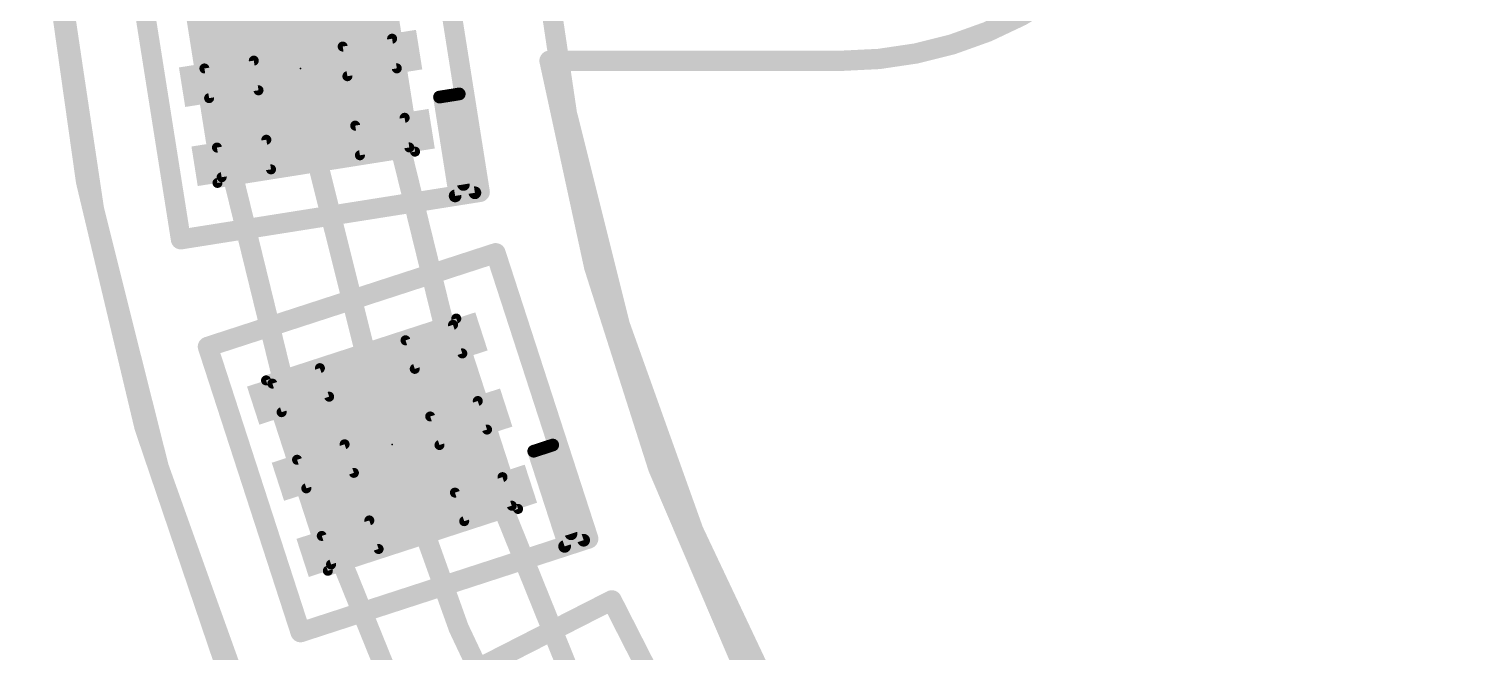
# Model space of a CAD drawing. Extents: x -17 to 92, y -61 to 85.
# Drawn here: x 0.76 to 15.18, y 18.22 to 24.45 of the extents above; entities that cross this region are included whole.
import ezdxf

# ---------------------------------------------------------------- set-up
doc = ezdxf.new("R2010")
doc.units = 0
for name, color, linetype in [('1', 12, 'CONTINUOUS'), ('16', 132, 'CONTINUOUS'), ('20', 31, 'CONTINUOUS'), ('21', 41, 'CONTINUOUS'), ('23', 53, 'CONTINUOUS'), ('39', 12, 'CONTINUOUS'), ('51', 253, 'CONTINUOUS')]:
    doc.layers.add(name, color=color, linetype=linetype)

# ---------------------------------------------------------------- blocks, each defined once
blk = doc.blocks.new('RECT')
blk.add_solid([(-0.5, -0.5), (0.5, -0.5), (-0.5, 0.5), (0.5, 0.5)])

msp = doc.modelspace()

# ---------------------------------------------------------------- linework, layer by layer
at = {"layer": '1'}
for points, const_width in [([(0.889, 27.94, 2.4102), (28.0035, 54.991)], 0.2032), ([(27.94, 52.705, 2.4142), (52.705, 27.94)], 0.2032), ([(4.4938, 23.4087, 1), (4.3951, 23.3845)], 0.1016), ([(2.8147, 23.1428, 1), (2.7161, 23.1186)], 0.1016), ([(4.9061, 21.306, 1), (5.0047, 21.3302)], 0.1016), ([(3.2892, 20.7807, 1), (3.3879, 20.8049)], 0.1016), ([(5.4969, 19.8154, 1), (5.4027, 19.7774)], 0.1016), ([(3.8801, 19.2902, 1), (3.7859, 19.252)], 0.1016)]:
    msp.add_lwpolyline(points, format="xyb", dxfattribs=dict(at, const_width=const_width))
at = {"layer": '1', "const_width": 0.2032}
for points in [[(4.4445, 23.3966), (4.9554, 21.3181)], [(2.7654, 23.1307), (3.3386, 20.7928)], [(6.2616, 17.7865), (5.4498, 19.7964)], [(3.833, 19.2711), (4.7469, 17.0147)]]:
    msp.add_lwpolyline(points, dxfattribs=at)
at = {"layer": '16', "const_width": 0.2032}
msp.add_lwpolyline([(27.8765, 54.991, 2.4102), (54.991, 27.94)], format="xyb", dxfattribs=at)
at = {"layer": '20'}
for points, const_width in [([(6.4389, 44.3611, 0.3395), (6.4389, 11.5189)], 0.2032), ([(8.89, 24.13, 0.4142), (12.7, 27.94)], 0.2032), ([(5.969, 24.1808, 1), (5.969, 24.0792)], 0.1016), ([(5.969, 24.13, 0.3201), (24.13, 5.969)], 0.2032), ([(6.0191, 24.1384, 1), (5.9189, 24.1216)], 0.1016), ([(8.89, 24.1808, 1), (8.89, 24.0792)], 0.1016), ([(8.89, 24.0792, 1), (8.89, 24.1808)], 0.1016)]:
    msp.add_lwpolyline(points, format="xyb", dxfattribs=dict(at, const_width=const_width))
at = {"layer": '20', "const_width": 0.2032}
msp.add_lwpolyline([(8.89, 24.13), (5.969, 24.13)], dxfattribs=at)
at = {"layer": '21'}
for points, const_width in [([(27.94, 0.889, 1), (27.94, 54.991, 1), (27.94, 0.889)], 0.2032), ([(27.94, 5.715, 1), (27.94, 50.165, 1), (27.94, 5.715)], 0.2032), ([(4.9, 23.7725, 1), (4.8373, 23.7626)], 0.0635), ([(4.8637, 23.7989, 1), (4.8736, 23.7362)], 0.0635), ([(4.9988, 23.7882, 1), (4.9361, 23.7782)], 0.0635), ([(4.9625, 23.8145, 1), (4.9724, 23.7518)], 0.0635), ([(4.9724, 23.7518, 1), (4.9625, 23.8145)], 0.0635), ([(5.0976, 23.8038, 1), (5.0349, 23.7939)], 0.0635), ([(5.0712, 23.7675, 1), (5.0612, 23.8302)], 0.0635), ([(5.0173, 22.8292, 1), (5.0329, 22.7305)], 0.1), ([(5.0201, 22.8112, 1), (5.0301, 22.7485)], 0.0635), ([(4.9938, 22.7749, 1), (5.0565, 22.7848)], 0.0635), ([(5.0329, 22.7305, 1), (5.0173, 22.8292)], 0.1), ([(5.0769, 22.8893, 1), (5.1396, 22.8992)], 0.0635), ([(5.1913, 22.8062, 1), (5.254, 22.8161)], 0.0635), ([(5.2226, 22.8111, 1), (5.3214, 22.8268)], 0.1), ([(5.2276, 22.7798, 1), (5.2177, 22.8425)], 0.0635), ([(5.2799, 22.7696, 1), (5.2642, 22.8683)], 0.1), ([(2.2745, 22.3948, 1), (2.2901, 22.2961)], 0.1), ([(2.2329, 22.3376, 1), (2.3317, 22.3533)], 0.1), ([(5.478, 22.224, 1), (5.3829, 22.1931)], 0.1), ([(5.4459, 22.161, 1), (5.415, 22.2561)], 0.1), ([(2.5992, 21.2886, 1), (2.5041, 21.2577)], 0.1), ([(2.5362, 21.3207, 1), (2.5671, 21.2256)], 0.1), ([(6.0312, 20.3008, 1), (5.9708, 20.2811)], 0.0635), ([(6.0108, 20.2607, 1), (5.9912, 20.3211)], 0.0635), ([(5.8009, 20.2593, 1), (5.8206, 20.1989)], 0.0635), ([(5.841, 20.2389, 1), (5.7806, 20.2193)], 0.0635), ([(5.9361, 20.2698, 1), (5.8757, 20.2502)], 0.0635), ([(5.8961, 20.2902, 1), (5.9157, 20.2298)], 0.0635), ([(5.9157, 20.2298, 1), (5.8961, 20.2902)], 0.0635), ([(6.1043, 19.3256, 1), (6.1352, 19.2305)], 0.1), ([(6.1352, 19.2305, 1), (6.1043, 19.3256)], 0.1), ([(6.11, 19.3083, 1), (6.1296, 19.2479)], 0.0635), ([(6.1538, 19.3943, 1), (6.2142, 19.4139)], 0.0635), ([(6.2798, 19.3301, 1), (6.3402, 19.3497)], 0.0635), ([(6.31, 19.3399, 1), (6.4051, 19.3708)], 0.1), ([(6.3198, 19.3097, 1), (6.3002, 19.3701)], 0.0635), ([(6.373, 19.3078, 1), (6.3421, 19.4029)], 0.1), ([(6.0896, 19.2683, 1), (6.15, 19.2879)], 0.0635), ([(6.6361, 18.7629, 1), (6.547, 18.7176)], 0.1), ([(6.6142, 18.6957, 1), (6.5688, 18.7848)], 0.1), ([(3.4632, 18.4675, 1), (3.4941, 18.3724)], 0.1), ([(3.4311, 18.4045, 1), (3.5262, 18.4354)], 0.1)]:
    msp.add_lwpolyline(points, format="xyb", dxfattribs=dict(at, const_width=const_width))
for points, const_width in [([(5.272, 22.819), (4.8027, 25.782)], 0.2), ([(1.813, 25.3085), (2.2823, 22.3454)], 0.2), ([(4.8687, 23.7675), (4.9674, 23.7832)], 0.127), ([(5.0251, 22.7799), (4.8687, 23.7675)], 0.127), ([(4.9674, 23.7832), (5.0662, 23.7988)], 0.127), ([(5.1082, 22.8943), (4.9674, 23.7832)], 0.127), ([(5.0662, 23.7988), (5.2227, 22.8111)], 0.127), ([(2.2823, 22.3454), (5.0251, 22.7799)], 0.2), ([(5.0251, 22.7799), (5.272, 22.819)], 0.2), ([(5.2227, 22.8111), (5.0251, 22.7799)], 0.127), ([(5.4305, 22.2085), (2.5516, 21.2731)], 0.2), ([(6.3575, 19.3553), (5.4305, 22.2085)], 0.2), ([(2.5516, 21.2731), (3.4787, 18.4199)], 0.2), ([(5.9059, 20.26), (6.001, 20.2909)], 0.127), ([(6.001, 20.2909), (6.31, 19.3399)], 0.127), ([(5.8108, 20.2291), (5.9059, 20.26)], 0.127), ([(6.1198, 19.2781), (5.8108, 20.2291)], 0.127), ([(6.184, 19.4041), (5.9059, 20.26)], 0.127), ([(3.4787, 18.4199), (6.1198, 19.2781)], 0.2), ([(6.1198, 19.2781), (6.3575, 19.3553)], 0.2), ([(6.31, 19.3399), (6.1198, 19.2781)], 0.127), ([(6.5915, 18.7402), (3.8945, 17.366)], 0.2), ([(7.9535, 16.0672), (6.5915, 18.7402)], 0.2)]:
    msp.add_lwpolyline(points, dxfattribs=dict(at, const_width=const_width))
at = {"layer": '23'}
for p in [(3.4798, 24.0538), (4.3942, 20.2946)]:
    msp.add_point(p, dxfattribs=at)
at = {"layer": '51', "const_width": 0.1}
for points in [[(4.3111, 25.1979), (4.6239, 23.2225)], [(2.6485, 22.9097), (2.3357, 24.8851)], [(4.3946, 24.3506), (3.9008, 24.2723)], [(4.4416, 24.0543), (4.3946, 24.3506)], [(3.9008, 24.2723), (3.9477, 23.976)], [(2.518, 24.0533), (3.0119, 24.1316)], [(2.565, 23.757), (2.518, 24.0533)], [(3.0119, 24.1316), (3.0588, 23.8353)], [(3.9477, 23.976), (4.4416, 24.0543)], [(3.0588, 23.8353), (2.565, 23.757)], [(4.5198, 23.5604), (4.0259, 23.4822)], [(4.0259, 23.4822), (4.0729, 23.1859)], [(4.5667, 23.2641), (4.5198, 23.5604)], [(3.137, 23.3414), (2.6432, 23.2632)], [(3.184, 23.0451), (3.137, 23.3414)], [(2.6432, 23.2632), (2.6901, 22.9669)], [(4.6239, 23.2225), (2.6485, 22.9097)], [(4.0729, 23.1859), (4.5667, 23.2641)], [(2.6901, 22.9669), (3.184, 23.0451)], [(3.1341, 20.9366), (5.0362, 21.5547)], [(5.0041, 21.4917), (4.5286, 21.3372)], [(5.0968, 21.2064), (5.0041, 21.4917)], [(5.0362, 21.5547), (5.6543, 19.6526)], [(4.5286, 21.3372), (4.6213, 21.0518)], [(4.6213, 21.0518), (5.0968, 21.2064)], [(3.1971, 20.9045), (3.6727, 21.059)], [(3.6727, 21.059), (3.7654, 20.7737)], [(3.7522, 19.0345), (3.1341, 20.9366)], [(3.2898, 20.6192), (3.1971, 20.9045)], [(3.7654, 20.7737), (3.2898, 20.6192)], [(5.2514, 20.7308), (4.7758, 20.5763)], [(5.3441, 20.4455), (5.2514, 20.7308)], [(4.7758, 20.5763), (4.8685, 20.291)], [(4.8685, 20.291), (5.3441, 20.4455)], [(3.4443, 20.1437), (3.9199, 20.2982)], [(3.9199, 20.2982), (4.0126, 20.0129)], [(3.537, 19.8584), (3.4443, 20.1437)], [(4.0126, 20.0129), (3.537, 19.8584)], [(5.4986, 19.97), (5.023, 19.8155)], [(5.5913, 19.6847), (5.4986, 19.97)], [(5.023, 19.8155), (5.1157, 19.5302)], [(5.6543, 19.6526), (3.7522, 19.0345)], [(5.1157, 19.5302), (5.5913, 19.6847)], [(4.1671, 19.5374), (3.6916, 19.3828)], [(4.2598, 19.252), (4.1671, 19.5374)], [(3.6916, 19.3828), (3.7843, 19.0975)], [(3.7843, 19.0975), (4.2598, 19.252)]]:
    msp.add_lwpolyline(points, dxfattribs=at)
at = {"layer": '51', "const_width": 0.05}
for points in [[(4.4193, 24.3545, 1), (4.3699, 24.3467)], [(4.3985, 24.3259, 1), (4.3907, 24.3753)], [(3.9255, 24.2763, 1), (3.8761, 24.2684)], [(3.8969, 24.297, 1), (3.9047, 24.2477)], [(2.5427, 24.0572, 1), (2.4933, 24.0494)], [(2.5141, 24.078, 1), (2.5219, 24.0286)], [(3.0366, 24.1355, 1), (2.9872, 24.1276)], [(3.0158, 24.1069, 1), (3.008, 24.1562)], [(4.4455, 24.0296, 1), (4.4377, 24.079)], [(3.9438, 24.0007, 1), (3.9516, 23.9513)], [(3.923, 23.9721, 1), (3.9724, 23.98)], [(4.4169, 24.0503, 1), (4.4663, 24.0582)], [(2.561, 23.7817, 1), (2.5689, 23.7323)], [(3.0341, 23.8313, 1), (3.0835, 23.8392)], [(3.0627, 23.8106, 1), (3.0549, 23.8599)], [(2.5403, 23.7531, 1), (2.5897, 23.7609)], [(4.0506, 23.4861, 1), (4.0012, 23.4783)], [(4.022, 23.5069, 1), (4.0299, 23.4575)], [(4.5445, 23.5643, 1), (4.4951, 23.5565)], [(4.5237, 23.5357, 1), (4.5159, 23.5851)], [(3.1617, 23.3453, 1), (3.1123, 23.3375)], [(3.1409, 23.3167, 1), (3.1331, 23.3661)], [(2.6679, 23.2671, 1), (2.6185, 23.2593)], [(2.6393, 23.2879, 1), (2.6471, 23.2385)], [(4.069, 23.2106, 1), (4.0768, 23.1612)], [(4.542, 23.2602, 1), (4.5914, 23.268)], [(4.5706, 23.2394, 1), (4.5628, 23.2888)], [(4.5992, 23.2186, 1), (4.6486, 23.2265)], [(4.6278, 23.1979, 1), (4.62, 23.2472)], [(3.1879, 23.0204, 1), (3.18, 23.0698)], [(4.0482, 23.182, 1), (4.0976, 23.1898)], [(2.6446, 22.9344, 1), (2.6525, 22.885)], [(2.6239, 22.9058, 1), (2.6732, 22.9136)], [(2.6862, 22.9916, 1), (2.694, 22.9422)], [(2.6654, 22.963, 1), (2.7148, 22.9708)], [(3.1593, 23.0412, 1), (3.2086, 23.049)], [(5.0279, 21.4994, 1), (4.9804, 21.4839)], [(5.0119, 21.4679, 1), (4.9964, 21.5154)], [(5.06, 21.5624, 1), (5.0125, 21.5469)], [(5.044, 21.5309, 1), (5.0285, 21.5784)], [(4.5524, 21.3449, 1), (4.5048, 21.3294)], [(4.5209, 21.3609, 1), (4.5363, 21.3134)], [(5.0731, 21.1986, 1), (5.1206, 21.2141)], [(5.1046, 21.1826, 1), (5.0891, 21.2301)], [(3.6964, 21.0668, 1), (3.6489, 21.0513)], [(3.6804, 21.0353, 1), (3.6649, 21.0828)], [(4.6136, 21.0756, 1), (4.629, 21.0281)], [(4.5975, 21.0441, 1), (4.6451, 21.0596)], [(3.1579, 20.9444, 1), (3.1103, 20.9289)], [(3.1264, 20.9604, 1), (3.1419, 20.9129)], [(3.2209, 20.9123, 1), (3.1734, 20.8968)], [(3.1894, 20.9283, 1), (3.2049, 20.8808)], [(3.7416, 20.766, 1), (3.7891, 20.7815)], [(3.7731, 20.75, 1), (3.7576, 20.7975)], [(5.2751, 20.7385, 1), (5.2276, 20.7231)], [(5.2591, 20.707, 1), (5.2436, 20.7546)], [(3.2821, 20.643, 1), (3.2976, 20.5954)], [(3.2661, 20.6115, 1), (3.3136, 20.6269)], [(4.7996, 20.584, 1), (4.752, 20.5686)], [(4.7681, 20.6001, 1), (4.7835, 20.5525)], [(5.3518, 20.4217, 1), (5.3363, 20.4693)], [(3.9436, 20.3059, 1), (3.8961, 20.2905)], [(3.9276, 20.2744, 1), (3.9121, 20.322)], [(4.8608, 20.3148, 1), (4.8763, 20.2672)], [(5.3203, 20.4378, 1), (5.3678, 20.4532)], [(3.4366, 20.1675, 1), (3.4521, 20.1199)], [(3.4681, 20.1514, 1), (3.4206, 20.136)], [(4.8447, 20.2833, 1), (4.8923, 20.2987)], [(4.0203, 19.9891, 1), (4.0048, 20.0367)], [(3.5293, 19.8822, 1), (3.5448, 19.8346)], [(3.9888, 20.0052, 1), (4.0364, 20.0206)], [(5.5223, 19.9777, 1), (5.4748, 19.9623)], [(5.5063, 19.9462, 1), (5.4908, 19.9938)], [(3.5133, 19.8506, 1), (3.5608, 19.8661)], [(5.0468, 19.8232, 1), (4.9993, 19.8077)], [(5.0153, 19.8392, 1), (5.0308, 19.7917)], [(5.5675, 19.6769, 1), (5.615, 19.6924)], [(5.599, 19.6609, 1), (5.5835, 19.7084)], [(5.6305, 19.6448, 1), (5.678, 19.6603)], [(5.662, 19.6288, 1), (5.6465, 19.6763)], [(4.1909, 19.5451, 1), (4.1433, 19.5296)], [(4.1748, 19.5136, 1), (4.1594, 19.5611)], [(5.108, 19.5539, 1), (5.1235, 19.5064)], [(5.092, 19.5224, 1), (5.1395, 19.5379)], [(3.7153, 19.3906, 1), (3.6678, 19.3751)], [(3.6838, 19.4066, 1), (3.6993, 19.3591)], [(4.236, 19.2443, 1), (4.2836, 19.2598)], [(4.2675, 19.2283, 1), (4.2521, 19.2758)], [(3.7444, 19.0583, 1), (3.7599, 19.0107)], [(3.7284, 19.0268, 1), (3.7759, 19.0423)], [(3.7765, 19.1213, 1), (3.792, 19.0738)], [(3.7605, 19.0898, 1), (3.808, 19.1053)]]:
    msp.add_lwpolyline(points, format="xyb", dxfattribs=at)

# ---------------------------------------------------------------- block references
at = {"layer": '1', "xscale": 0.7, "yscale": 0.4}
for p, rotation in [((4.3193, 24.1868), 9), ((2.6403, 23.9208), 9), ((4.4445, 23.3966), 9), ((2.7654, 23.1307), 9), ((4.9554, 21.3181), 18), ((3.3386, 20.7928), 18), ((5.2026, 20.5573), 18), ((3.5858, 20.0319), 18), ((5.4498, 19.7964), 18), ((3.833, 19.2711), 18)]:
    msp.add_blockref('RECT', p, dxfattribs=dict(at, rotation=rotation))
at = {"layer": '39', "xscale": 2.032, "yscale": 2.032}
for p, rotation in [((3.4798, 24.0538), 279), ((4.3942, 20.2946), 288)]:
    msp.add_blockref('RECT', p, dxfattribs=dict(at, rotation=rotation))
at = {"layer": '51', "xscale": 0.508, "yscale": 0.254}
for p, rotation in [((3.3544, 24.0339), 279), ((4.2734, 20.2554), 288)]:
    msp.add_blockref('RECT', p, dxfattribs=dict(at, rotation=rotation))

doc.saveas('drawing.dxf')
